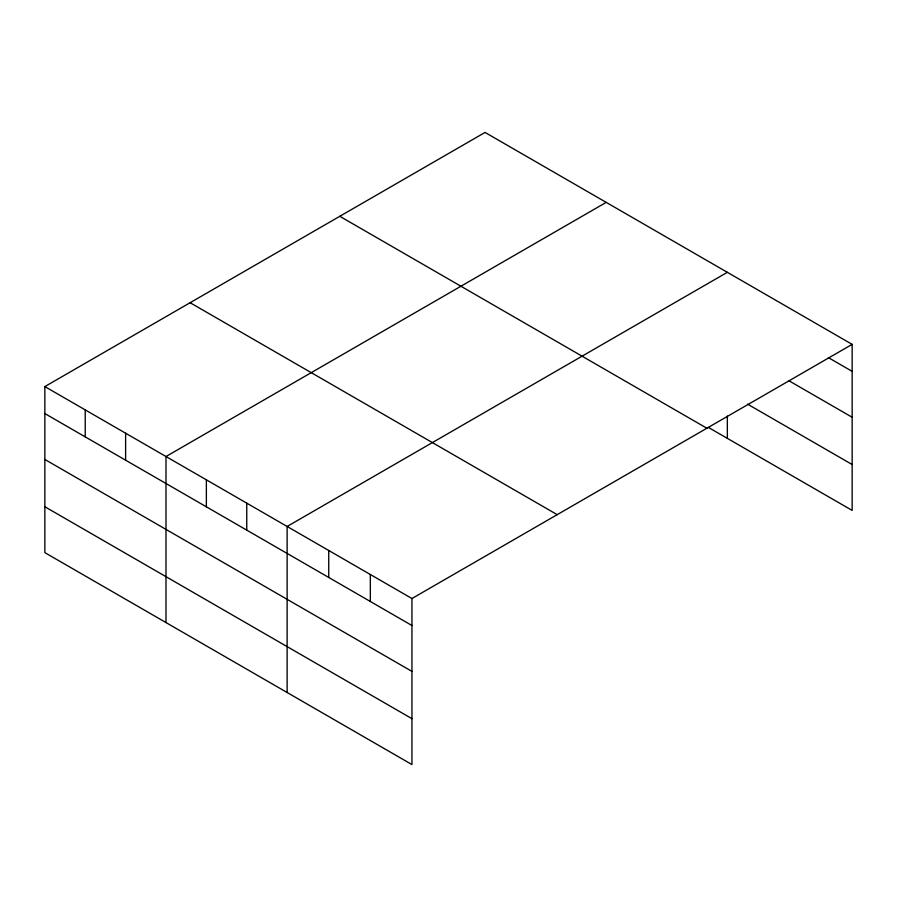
<?xml version="1.0" encoding="UTF-8"?>
<svg xmlns="http://www.w3.org/2000/svg" width="897" height="897" viewBox="0 0 897 897"><rect width="100%" height="100%" fill="white"/><g stroke="black" fill="none" stroke-linecap="round" stroke-linejoin="round"><path stroke-width="1.35" d="M44.85 386.585L411.947 598.523L411.947 764.569L44.85 552.63L44.85 386.585L485.053 132.431L852.15 344.37L852.15 510.415L708.338 427.387M606.204 202.363L165.99 456.517L165.99 622.574M727.344 272.307L287.13 526.461L287.13 692.518M411.947 598.523L852.15 344.37M828.38 357.623L852.15 371.358M789.147 380.877L852.15 417.251M747.549 404.132L852.15 464.523M339.795 216.3L706.881 428.239M190.119 302.715L557.205 514.654M44.85 413.562L411.947 625.501M44.85 459.455L411.947 671.393M44.85 506.738L411.947 718.676M727.344 416.107L727.344 438.364M370.338 574.495L370.338 601.483M328.739 550.478L328.739 577.466M246.753 503.15L246.753 530.138M206.366 479.828L206.366 506.816M125.614 433.206L125.614 460.195M85.226 409.895L85.226 436.884"/></g></svg>
